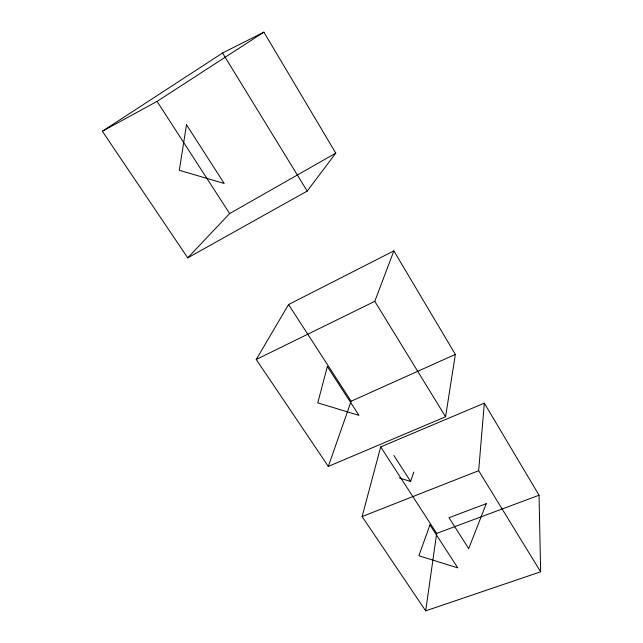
<?xml version="1.0" encoding="UTF-8"?>
<svg xmlns="http://www.w3.org/2000/svg" width="643" height="643" viewBox="0 0 643 643"><rect width="100%" height="100%" fill="white"/><g stroke="black" fill="none" stroke-linecap="round" stroke-linejoin="round"><path stroke-width="0.96" d="M540.634 571.804L478.649 470.7L484.324 403.145L380.696 446.901L362.122 516.554L425.69 610.85L540.634 571.804L539.043 495.239L484.324 403.145M425.69 610.85L436.685 533.393L380.696 446.901M445.575 416.76L455.357 354.389L393.862 250.891L288.546 304.541L256.236 359.493L328.316 466.416L445.575 416.76L374.797 301.326L393.862 250.891M399.19 477.942L410.612 481.446L413.779 472.042M328.316 466.416L351.134 401.224L455.357 354.389M307.209 191.092L335.783 153.138L263.895 32.15L222.55 52.999L102.366 131.244L187.724 257.867L307.209 191.092L222.55 52.999M187.724 257.867L229.655 213.556L335.783 153.138M102.366 131.244L157.053 101.393L263.895 32.15M256.236 359.493L374.797 301.326M362.122 516.554L478.649 470.7M436.685 533.393L539.043 495.239M157.053 101.393L229.655 213.556M288.546 304.541L351.134 401.224M393.878 455.461L410.612 481.446M186.494 124.75L179.317 170.315L224.198 183.464L186.494 124.75M327.351 366.55L317.763 402.848L358.979 415.378L327.351 366.55M429.95 524.921L418.866 555.769L457.76 567.857L429.95 524.921M486.261 503.654L468.691 548.6L448.999 517.728L486.261 503.654"/></g></svg>
